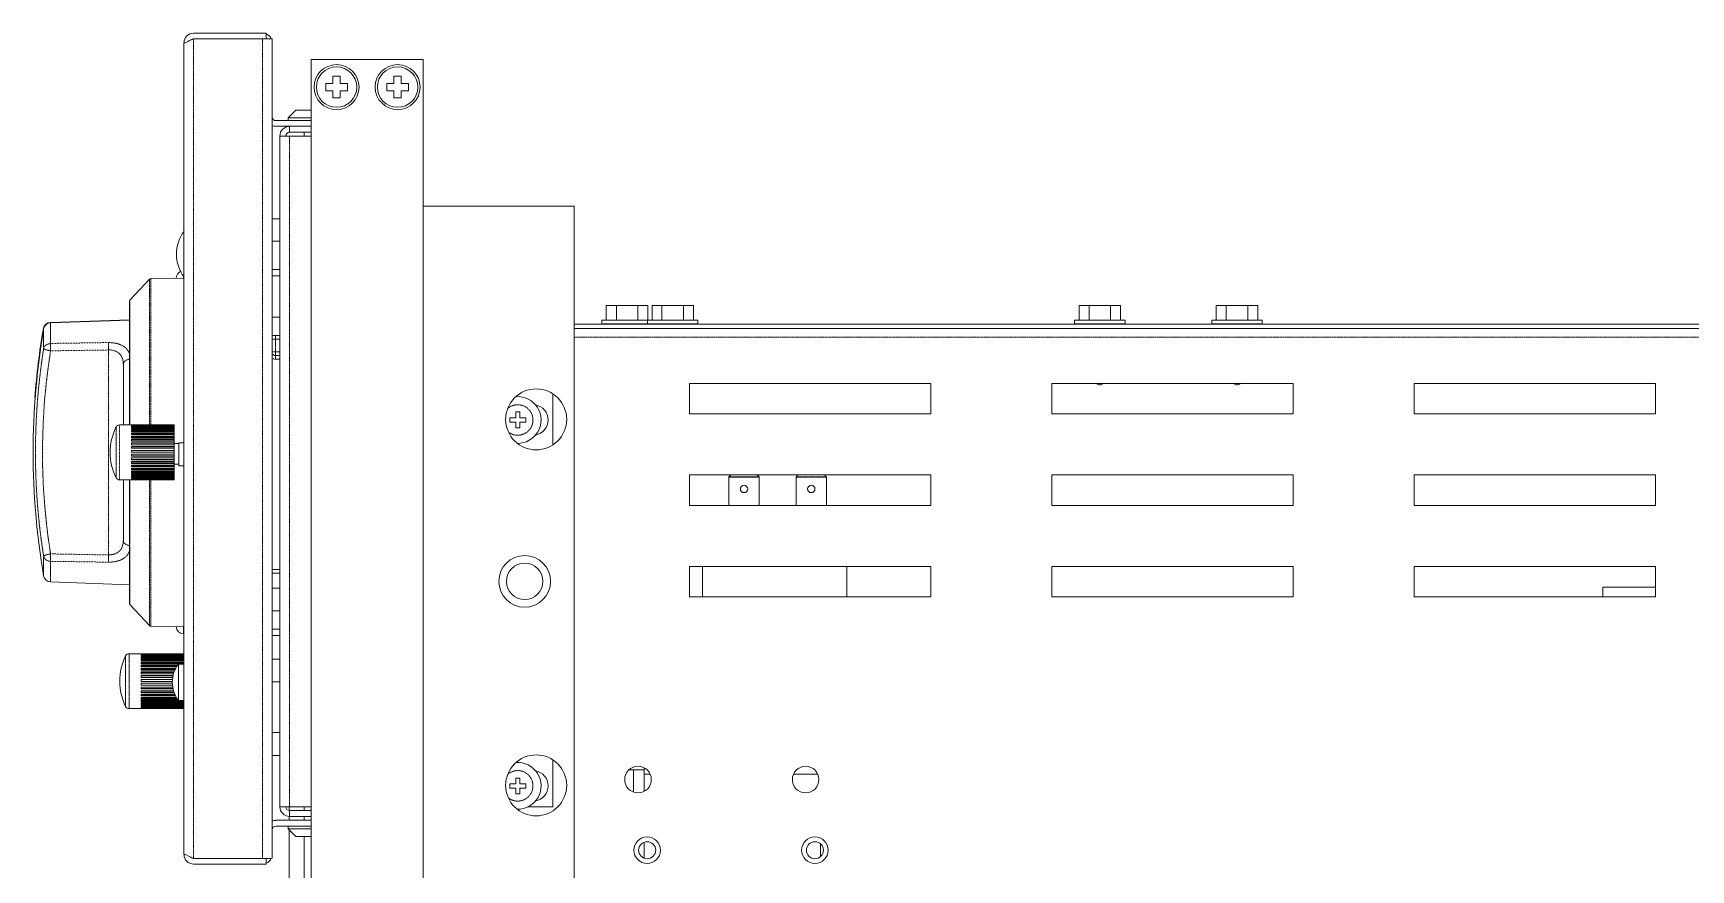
# Model space of a CAD drawing. Header units: millimetres. Extents: x 60499 to 556746, y 248297 to 497145.
# Drawn here: x 524274 to 535686, y 441573 to 447333 of the extents above; entities that cross this region are included whole.
import ezdxf

# ---------------------------------------------------------------- set-up
doc = ezdxf.new("R2010")
doc.units = ezdxf.units.MM
doc.linetypes.add('PHANTOM', pattern=[20, 10, -2, 2, -2, 2, -2])

msp = doc.modelspace()

# ---------------------------------------------------------------- linework, layer by layer
at = {"color": 7, "lineweight": 13, "ltscale": 0.00033335}
for p, q in [((525323, 447267), (525312, 447267)), ((525312, 441679), (525323, 441679))]:
    msp.add_line(p, q, dxfattribs=at)
at = {"color": 7, "lineweight": 13, "ltscale": 0.03937}
for p, q in [((525312, 441679), (525312, 447267)), ((525919, 441653), (525919, 447294)), ((526954, 447151), (526189, 447151)), ((526189, 423546), (526189, 447151)), ((526189, 447151), (526958, 447151)), ((526958, 423546), (526958, 447151)), ((525973, 446625), (525973, 442007)), ((526958, 446143), (527999, 446143)), ((527999, 446143), (527999, 424733)), ((524937, 445486), (524937, 444636)), ((528002, 445330), (539646, 445330)), ((528002, 445300), (539646, 445300)), ((530455, 444922), (528792, 444922)), ((532949, 444922), (531286, 444922)), ((535443, 444922), (533781, 444922)), ((530455, 444712), (528792, 444712)), ((532949, 444712), (531286, 444712)), ((535443, 444712), (533781, 444712)), ((530455, 444292), (528792, 444292)), ((532949, 444292), (531286, 444292)), ((535443, 444292), (533781, 444292)), ((524937, 444258), (524937, 443408)), ((530455, 444082), (528792, 444082)), ((532949, 444082), (531286, 444082)), ((535443, 444082), (533781, 444082)), ((530455, 443662), (528792, 443662)), ((532949, 443662), (531286, 443662)), ((535443, 443662), (533781, 443662)), ((530455, 443452), (528792, 443452)), ((532949, 443452), (531286, 443452)), ((535443, 443452), (533781, 443452))]:
    msp.add_line(p, q, dxfattribs=at)
at = {"color": 7, "lineweight": 13, "ltscale": 0.01415}
for p, q in [((525853, 447294), (525378, 447294)), ((525378, 441652), (525853, 441652))]:
    msp.add_line(p, q, dxfattribs=at)
at = {"color": 7, "linetype": 'PHANTOM', "lineweight": 13, "ltscale": 0.03937}
for p, q in [((525378, 447294), (525378, 441652)), ((525853, 441652), (525853, 447294)), ((526039, 446625), (526039, 442007)), ((525075, 444636), (525075, 445639)), ((525084, 444636), (525084, 445643)), ((524940, 445494), (524940, 444636)), ((527999, 445240), (539672, 445240)), ((524793, 445152), (524793, 444447)), ((524793, 444447), (524793, 443741)), ((524940, 444258), (524940, 443399)), ((525075, 443254), (525075, 444258)), ((525084, 443250), (525084, 444258))]:
    msp.add_line(p, q, dxfattribs=at)
at = {"color": 7, "lineweight": 13, "ltscale": 0.0149}
for p, q in [((525879, 447333), (525379, 447333)), ((525879, 447294), (525379, 447294)), ((525879, 441612), (525379, 441612))]:
    msp.add_line(p, q, dxfattribs=at)
at = {"color": 7, "lineweight": 13, "ltscale": 0.00195}
msp.add_line((525853, 447294), (525919, 447294), dxfattribs=at)
at = {"color": 7, "lineweight": 13, "ltscale": 0.001175}
for p, q in [((525879, 447294), (525879, 447333)), ((525879, 441612), (525879, 441652))]:
    msp.add_line(p, q, dxfattribs=at)
at = {"color": 7, "lineweight": 13, "ltscale": 0.0015}
for p, q in [((526338, 447038), (526338, 446987)), ((526388, 447038), (526338, 447038)), ((526388, 446987), (526388, 447038)), ((526758, 447038), (526758, 446987)), ((526808, 447038), (526758, 447038)), ((526808, 446987), (526808, 447038)), ((526288, 446987), (526288, 446937)), ((526338, 446987), (526288, 446987)), ((526288, 446937), (526338, 446937)), ((526338, 446937), (526338, 446887)), ((526338, 446887), (526388, 446887)), ((526439, 446987), (526388, 446987)), ((526388, 446937), (526439, 446937)), ((526388, 446887), (526388, 446937)), ((526439, 446937), (526439, 446987)), ((526708, 446987), (526708, 446937)), ((526758, 446987), (526708, 446987)), ((526708, 446937), (526758, 446937)), ((526758, 446937), (526758, 446887)), ((526758, 446887), (526808, 446887)), ((526859, 446987), (526808, 446987)), ((526808, 446937), (526859, 446937)), ((526808, 446887), (526808, 446937)), ((526859, 446937), (526859, 446987))]:
    msp.add_line(p, q, dxfattribs=at)
at = {"color": 7, "lineweight": 13, "ltscale": 0.002227}
for p, q in [((526082, 446803), (526029, 446750)), ((526082, 441803), (526029, 441856))]:
    msp.add_line(p, q, dxfattribs=at)
at = {"color": 7, "lineweight": 13, "ltscale": 0.003188}
for p, q in [((526189, 446803), (526082, 446803)), ((526189, 441803), (526082, 441803))]:
    msp.add_line(p, q, dxfattribs=at)
at = {"color": 7, "lineweight": 13, "ltscale": 0.007289}
for p, q in [((525945, 446731), (526189, 446731)), ((525945, 446692), (526189, 446692)), ((526189, 441914), (525945, 441914)), ((526189, 441874), (525945, 441874))]:
    msp.add_line(p, q, dxfattribs=at)
at = {"color": 7, "lineweight": 13, "ltscale": 0.000549977}
for p, q in [((526029, 446731), (526029, 446750)), ((526029, 441874), (526029, 441856))]:
    msp.add_line(p, q, dxfattribs=at)
at = {"color": 7, "lineweight": 13, "ltscale": 0.004762}
for p, q in [((526189, 446750), (526029, 446750)), ((526189, 446731), (526029, 446731)), ((526189, 441856), (526029, 441856))]:
    msp.add_line(p, q, dxfattribs=at)
at = {"color": 7, "lineweight": 13, "ltscale": 0.0012}
for p, q in [((526039, 446692), (526039, 446651)), ((526039, 441941), (526039, 441981))]:
    msp.add_line(p, q, dxfattribs=at)
at = {"color": 7, "lineweight": 13, "ltscale": 0.004477}
for p, q in [((526039, 446692), (526189, 446692)), ((526189, 446651), (526039, 446651)), ((526039, 446625), (526189, 446625)), ((526189, 442007), (526039, 442007)), ((526039, 441981), (526189, 441981)), ((526039, 441941), (526189, 441941))]:
    msp.add_line(p, q, dxfattribs=at)
at = {"color": 7, "lineweight": 13, "ltscale": 0.001975}
for p, q in [((525973, 446625), (526039, 446625)), ((525973, 442007), (526039, 442007))]:
    msp.add_line(p, q, dxfattribs=at)
at = {"color": 7, "lineweight": 13, "ltscale": 0.000774954}
for p, q in [((526141, 446625), (526141, 446651)), ((526141, 442007), (526141, 441981))]:
    msp.add_line(p, q, dxfattribs=at)
at = {"color": 7, "lineweight": 13, "ltscale": 0.001612}
for p, q in [((525973, 446056), (525919, 446056)), ((525973, 445900), (525919, 445900)), ((525973, 443512), (525919, 443512)), ((525973, 443356), (525919, 443356))]:
    msp.add_line(p, q, dxfattribs=at)
at = {"color": 7, "lineweight": 13, "ltscale": 0.005906}
for p, q in [((525075, 445639), (524940, 445494)), ((525075, 443254), (524940, 443399))]:
    msp.add_line(p, q, dxfattribs=at)
at = {"color": 7, "lineweight": 13, "ltscale": 0.00678}
for p, q in [((525084, 445643), (525312, 445647)), ((525084, 443250), (525312, 443246))]:
    msp.add_line(p, q, dxfattribs=at)
at = {"color": 7, "linetype": 'PHANTOM', "lineweight": 13, "ltscale": 0.000342482}
msp.add_line((525309, 445659), (525309, 445647), dxfattribs=at)
at = {"color": 7, "lineweight": 13, "ltscale": 0.001613}
for p, q in [((525973, 445707), (525919, 445707)), ((525919, 445663), (525973, 445663)), ((525919, 445379), (525973, 445379)), ((525919, 445379), (525973, 445379)), ((525919, 443615), (525973, 443615)), ((525919, 443230), (525973, 443230)), ((525973, 443187), (525919, 443187)), ((525973, 443024), (525919, 443024)), ((525973, 442868), (525919, 442868)), ((525919, 442360), (525973, 442360))]:
    msp.add_line(p, q, dxfattribs=at)
at = {"color": 7, "lineweight": 13, "ltscale": 0.003}
for p, q in [((528220, 445358), (528220, 445459)), ((528289, 445358), (528289, 445459)), ((528436, 445358), (528436, 445459)), ((528505, 445358), (528505, 445459)), ((528535, 445358), (528535, 445459)), ((528603, 445358), (528603, 445459)), ((528751, 445358), (528751, 445459)), ((528820, 445358), (528820, 445459)), ((531474, 445358), (531474, 445459)), ((531543, 445358), (531543, 445459)), ((531691, 445358), (531691, 445459)), ((531760, 445358), (531760, 445459)), ((532419, 445358), (532419, 445459)), ((532488, 445358), (532488, 445459)), ((532636, 445358), (532636, 445459)), ((532704, 445358), (532704, 445459))]:
    msp.add_line(p, q, dxfattribs=at)
at = {"color": 7, "lineweight": 13, "ltscale": 0.002047}
for p, q in [((528220, 445459), (528289, 445459)), ((528535, 445459), (528603, 445459)), ((531474, 445459), (531543, 445459)), ((532419, 445459), (532488, 445459))]:
    msp.add_line(p, q, dxfattribs=at)
at = {"color": 7, "lineweight": 13, "ltscale": 0.004405}
for p, q in [((528289, 445459), (528436, 445459)), ((528603, 445459), (528751, 445459)), ((531543, 445459), (531691, 445459)), ((532488, 445459), (532636, 445459))]:
    msp.add_line(p, q, dxfattribs=at)
at = {"color": 7, "lineweight": 13, "ltscale": 0.002048}
for p, q in [((528436, 445459), (528505, 445459)), ((528751, 445459), (528820, 445459)), ((531691, 445459), (531760, 445459)), ((532636, 445459), (532704, 445459))]:
    msp.add_line(p, q, dxfattribs=at)
at = {"color": 7, "linetype": 'PHANTOM', "lineweight": 13, "ltscale": 0.004038}
msp.add_line((524346, 445297), (524346, 445161), dxfattribs=at)
at = {"color": 7, "lineweight": 13, "ltscale": 0.016161}
msp.add_line((524937, 445360), (524394, 445341), dxfattribs=at)
at = {"color": 7, "lineweight": 13, "ltscale": 0.016158}
for p, q in [((524937, 445358), (524394, 445339)), ((524394, 443555), (524937, 443536))]:
    msp.add_line(p, q, dxfattribs=at)
at = {"color": 7, "linetype": 'PHANTOM', "lineweight": 13, "ltscale": 1.3817e-06}
msp.add_line((524394, 445339), (524394, 445339), dxfattribs=at)
at = {"color": 7, "linetype": 'PHANTOM', "lineweight": 13, "ltscale": 0.004237}
msp.add_line((524394, 445197), (524394, 445339), dxfattribs=at)
at = {"color": 7, "lineweight": 13, "ltscale": 7.53328e-05}
msp.add_line((527999, 445300), (528002, 445300), dxfattribs=at)
at = {"color": 7, "lineweight": 13, "ltscale": 0.005174}
for p, q in [((528362, 445358), (528189, 445358)), ((528677, 445358), (528504, 445358)), ((531617, 445358), (531443, 445358)), ((532562, 445358), (532388, 445358))]:
    msp.add_line(p, q, dxfattribs=at)
at = {"color": 7, "lineweight": 13, "ltscale": 0.000775014}
for p, q in [((528189, 445332), (528189, 445358)), ((528504, 445332), (528504, 445358)), ((528851, 445332), (528851, 445358)), ((531443, 445332), (531443, 445358)), ((531791, 445332), (531791, 445358)), ((532388, 445332), (532388, 445358)), ((532735, 445332), (532735, 445358))]:
    msp.add_line(p, q, dxfattribs=at)
at = {"color": 7, "lineweight": 13, "ltscale": 0.001515}
for p, q in [((528240, 445332), (528189, 445332)), ((528240, 445330), (528189, 445330)), ((528555, 445332), (528504, 445332)), ((528555, 445330), (528504, 445330)), ((531494, 445332), (531443, 445332)), ((531494, 445330), (531443, 445330)), ((532439, 445332), (532388, 445332)), ((532439, 445330), (532388, 445330))]:
    msp.add_line(p, q, dxfattribs=at)
at = {"color": 7, "lineweight": 13, "ltscale": 6.24769e-05}
for p, q in [((528189, 445332), (528189, 445330)), ((528240, 445332), (528240, 445330)), ((528313, 445332), (528313, 445330)), ((528354, 445332), (528354, 445330)), ((528362, 445332), (528362, 445330)), ((528371, 445332), (528371, 445330)), ((528412, 445332), (528412, 445330)), ((528485, 445332), (528485, 445330)), ((528504, 445332), (528504, 445330)), ((528555, 445332), (528555, 445330)), ((528628, 445332), (528628, 445330)), ((528669, 445332), (528669, 445330)), ((528677, 445332), (528677, 445330)), ((528686, 445332), (528686, 445330)), ((528727, 445332), (528727, 445330)), ((528800, 445332), (528800, 445330)), ((528851, 445332), (528851, 445330)), ((531443, 445332), (531443, 445330)), ((531494, 445332), (531494, 445330)), ((531567, 445332), (531567, 445330)), ((531609, 445332), (531609, 445330)), ((531617, 445332), (531617, 445330)), ((531625, 445332), (531625, 445330)), ((531667, 445332), (531667, 445330)), ((531740, 445332), (531740, 445330)), ((531791, 445332), (531791, 445330)), ((532388, 445332), (532388, 445330)), ((532439, 445332), (532439, 445330)), ((532512, 445332), (532512, 445330)), ((532553, 445332), (532553, 445330)), ((532562, 445332), (532562, 445330)), ((532570, 445332), (532570, 445330)), ((532612, 445332), (532612, 445330)), ((532685, 445332), (532685, 445330)), ((532735, 445332), (532735, 445330))]:
    msp.add_line(p, q, dxfattribs=at)
at = {"color": 7, "lineweight": 13, "ltscale": 0.003659}
for p, q in [((528362, 445332), (528240, 445332)), ((528677, 445332), (528555, 445332)), ((531617, 445332), (531494, 445332)), ((531740, 445332), (531617, 445332)), ((532562, 445332), (532439, 445332))]:
    msp.add_line(p, q, dxfattribs=at)
at = {"color": 7, "lineweight": 13, "ltscale": 0.002173}
for p, q in [((528313, 445330), (528240, 445330)), ((528628, 445330), (528555, 445330)), ((528800, 445330), (528727, 445330)), ((531567, 445330), (531494, 445330)), ((532512, 445330), (532439, 445330))]:
    msp.add_line(p, q, dxfattribs=at)
at = {"color": 7, "lineweight": 13, "ltscale": 0.000246664}
for p, q in [((528362, 445330), (528354, 445330)), ((532562, 445330), (532553, 445330))]:
    msp.add_line(p, q, dxfattribs=at)
at = {"color": 7, "lineweight": 13, "ltscale": 0.004303}
msp.add_line((528362, 445358), (528507, 445358), dxfattribs=at)
at = {"color": 7, "lineweight": 13, "ltscale": 0.00366}
for p, q in [((528485, 445332), (528362, 445332)), ((528800, 445332), (528677, 445332)), ((532685, 445332), (532562, 445332))]:
    msp.add_line(p, q, dxfattribs=at)
at = {"color": 7, "lineweight": 13, "ltscale": 0.000247625}
for p, q in [((528371, 445330), (528362, 445330)), ((528686, 445330), (528677, 445330)), ((531625, 445330), (531617, 445330)), ((532570, 445330), (532562, 445330))]:
    msp.add_line(p, q, dxfattribs=at)
at = {"color": 7, "lineweight": 13, "ltscale": 0.002172}
for p, q in [((528485, 445330), (528412, 445330)), ((531740, 445330), (531667, 445330)), ((532685, 445330), (532612, 445330))]:
    msp.add_line(p, q, dxfattribs=at)
at = {"color": 7, "lineweight": 13, "ltscale": 0.000540906}
msp.add_line((528504, 445332), (528485, 445332), dxfattribs=at)
at = {"color": 7, "lineweight": 13, "ltscale": 0.000540786}
msp.add_line((528504, 445330), (528485, 445330), dxfattribs=at)
at = {"color": 7, "lineweight": 13, "ltscale": 0.000246784}
for p, q in [((528677, 445330), (528669, 445330)), ((531617, 445330), (531609, 445330))]:
    msp.add_line(p, q, dxfattribs=at)
at = {"color": 7, "lineweight": 13, "ltscale": 0.005176}
for p, q in [((528677, 445358), (528851, 445358)), ((531617, 445358), (531791, 445358)), ((532562, 445358), (532735, 445358))]:
    msp.add_line(p, q, dxfattribs=at)
at = {"color": 7, "lineweight": 13, "ltscale": 0.001516}
for p, q in [((528851, 445332), (528800, 445332)), ((528851, 445330), (528800, 445330)), ((531791, 445332), (531740, 445332)), ((531791, 445330), (531740, 445330)), ((532735, 445332), (532685, 445332)), ((532735, 445330), (532685, 445330))]:
    msp.add_line(p, q, dxfattribs=at)
at = {"color": 7, "linetype": 'PHANTOM', "lineweight": 13, "ltscale": 0.011884}
for p, q in [((524394, 445197), (524793, 445203)), ((524793, 443691), (524394, 443697))]:
    msp.add_line(p, q, dxfattribs=at)
at = {"color": 7, "linetype": 'PHANTOM', "lineweight": 13, "ltscale": 0.00151}
msp.add_line((524394, 445197), (524394, 445146), dxfattribs=at)
at = {"color": 7, "lineweight": 13, "ltscale": 0.000685084}
msp.add_line((525942, 445252), (525919, 445252), dxfattribs=at)
at = {"color": 7, "linetype": 'PHANTOM', "lineweight": 13, "ltscale": 0.000685084}
for p, q in [((525919, 445227), (525942, 445227)), ((525919, 445139), (525942, 445139))]:
    msp.add_line(p, q, dxfattribs=at)
at = {"color": 7, "lineweight": 13, "ltscale": 0.000927422}
for p, q in [((525942, 445252), (525973, 445252)), ((525973, 445114), (525942, 445114))]:
    msp.add_line(p, q, dxfattribs=at)
at = {"color": 7, "linetype": 'PHANTOM', "lineweight": 13, "ltscale": 0.000750024}
for p, q in [((525942, 445227), (525942, 445252)), ((525942, 445139), (525942, 445114))]:
    msp.add_line(p, q, dxfattribs=at)
at = {"color": 7, "linetype": 'PHANTOM', "lineweight": 13, "ltscale": 0.000927422}
for p, q in [((525942, 445227), (525973, 445227)), ((525973, 445139), (525942, 445139)), ((525973, 445088), (525942, 445088))]:
    msp.add_line(p, q, dxfattribs=at)
at = {"color": 7, "linetype": 'PHANTOM', "lineweight": 13, "ltscale": 0.002625}
msp.add_line((525942, 445227), (525942, 445139), dxfattribs=at)
at = {"color": 7, "linetype": 'PHANTOM', "lineweight": 13, "ltscale": 0.011883}
for p, q in [((524394, 445146), (524793, 445152)), ((524793, 443741), (524394, 443748))]:
    msp.add_line(p, q, dxfattribs=at)
at = {"color": 7, "linetype": 'PHANTOM', "lineweight": 13, "ltscale": 0.000749963}
msp.add_line((525942, 445114), (525942, 445088), dxfattribs=at)
at = {"color": 7, "lineweight": 13, "ltscale": 0.012417}
for p, q in [((524895, 445053), (524895, 444636)), ((524895, 444258), (524895, 443841))]:
    msp.add_line(p, q, dxfattribs=at)
at = {"color": 7, "lineweight": 13, "ltscale": 0.010459}
msp.add_line((527852, 444498), (527852, 444849), dxfattribs=at)
at = {"color": 7, "lineweight": 13, "ltscale": 0.00625}
for p, q in [((528792, 444922), (528792, 444712)), ((530455, 444922), (530455, 444712)), ((531286, 444922), (531286, 444712)), ((532949, 444922), (532949, 444712)), ((533781, 444922), (533781, 444712)), ((535443, 444922), (535443, 444712)), ((528792, 444292), (528792, 444082)), ((530455, 444292), (530455, 444082)), ((531286, 444292), (531286, 444082)), ((532949, 444292), (532949, 444082)), ((533781, 444292), (533781, 444082)), ((535443, 444292), (535443, 444082)), ((528792, 443662), (528792, 443452)), ((528883, 443662), (528883, 443452)), ((529875, 443662), (529875, 443452)), ((530455, 443662), (530455, 443452)), ((531286, 443662), (531286, 443452)), ((532949, 443662), (532949, 443452)), ((533781, 443662), (533781, 443452)), ((535443, 443662), (535443, 443452))]:
    msp.add_line(p, q, dxfattribs=at)
at = {"color": 7, "lineweight": 13, "ltscale": 0.000187431}
for p, q in [((531617, 444913), (531611, 444913)), ((532562, 444913), (532555, 444913))]:
    msp.add_line(p, q, dxfattribs=at)
at = {"color": 7, "lineweight": 13, "ltscale": 0.000187551}
for p, q in [((531623, 444913), (531617, 444913)), ((532568, 444913), (532562, 444913))]:
    msp.add_line(p, q, dxfattribs=at)
at = {"color": 7, "lineweight": 13, "ltscale": 7.50005e-05}
msp.add_line((524288, 444823), (524286, 444823), dxfattribs=at)
at = {"color": 7, "lineweight": 13, "ltscale": 0.001187}
for p, q in [((527596, 444725), (527596, 444685)), ((527625, 444685), (527625, 444725)), ((527596, 444685), (527556, 444685)), ((527556, 444656), (527596, 444656)), ((527596, 444656), (527596, 444616)), ((527665, 444685), (527625, 444685)), ((527625, 444656), (527665, 444656)), ((527625, 444616), (527625, 444656)), ((527596, 442165), (527556, 442165)), ((527556, 442136), (527596, 442136)), ((527596, 442205), (527596, 442165)), ((527596, 442136), (527596, 442096)), ((527625, 442165), (527625, 442205)), ((527625, 442096), (527625, 442136))]:
    msp.add_line(p, q, dxfattribs=at)
at = {"color": 7, "lineweight": 13, "ltscale": 0.000875037}
for p, q in [((527625, 444725), (527596, 444725)), ((527556, 444685), (527556, 444656)), ((527596, 444616), (527625, 444616)), ((527665, 444656), (527665, 444685)), ((527556, 442165), (527556, 442136)), ((527625, 442205), (527596, 442205)), ((527596, 442096), (527625, 442096)), ((527665, 442136), (527665, 442165))]:
    msp.add_line(p, q, dxfattribs=at)
at = {"color": 7, "linetype": 'PHANTOM', "lineweight": 13, "ltscale": 0.005155}
msp.add_line((524845, 444621), (524845, 444448), dxfattribs=at)
at = {"color": 7, "linetype": 'PHANTOM', "lineweight": 13, "ltscale": 0.01125}
msp.add_line((524868, 444636), (524868, 444258), dxfattribs=at)
at = {"color": 7, "lineweight": 13, "ltscale": 0.0025}
for p, q in [((524868, 444636), (524952, 444636)), ((524934, 443061), (525018, 443061))]:
    msp.add_line(p, q, dxfattribs=at)
at = {"color": 7, "lineweight": 13, "ltscale": 0.00875}
for p, q in [((524952, 444636), (525246, 444636)), ((524952, 444635), (525246, 444635)), ((524952, 444633), (525246, 444633)), ((524952, 444631), (525246, 444631)), ((524952, 444627), (525246, 444627)), ((524952, 444623), (525246, 444623)), ((524952, 444617), (525246, 444617)), ((524952, 444611), (525246, 444611)), ((524952, 444604), (525246, 444604)), ((524952, 444597), (525246, 444597)), ((525246, 444590), (524952, 444590)), ((524952, 444588), (525246, 444588)), ((524952, 444579), (525246, 444579)), ((525246, 444573), (524952, 444573)), ((524952, 444569), (525246, 444569)), ((524952, 444559), (525246, 444559)), ((525246, 444554), (524952, 444554)), ((524952, 444548), (525246, 444548)), ((524952, 444537), (525246, 444537)), ((525246, 444533), (524952, 444533)), ((524952, 444525), (525246, 444525)), ((524952, 444513), (525246, 444513)), ((525246, 444510), (524952, 444510)), ((524952, 444500), (525246, 444500)), ((524952, 444487), (525246, 444487)), ((525246, 444486), (524952, 444486)), ((524952, 444475), (525246, 444475)), ((525246, 444461), (524952, 444461)), ((524952, 444461), (525246, 444461)), ((524952, 444448), (525246, 444448)), ((524952, 444435), (525246, 444435)), ((525246, 444423), (524952, 444423)), ((524952, 444422), (525246, 444422)), ((524952, 444409), (525246, 444409)), ((525246, 444398), (524952, 444398)), ((524952, 444396), (525246, 444396)), ((524952, 444384), (525246, 444384)), ((525246, 444375), (524952, 444375)), ((524952, 444371), (525246, 444371)), ((524952, 444359), (525246, 444359)), ((525246, 444352), (524952, 444352)), ((524952, 444348), (525246, 444348)), ((524952, 444337), (525246, 444337)), ((525246, 444332), (524952, 444332)), ((524952, 444326), (525246, 444326)), ((524952, 444317), (525246, 444317)), ((525246, 444314), (524952, 444314)), ((524952, 444307), (525246, 444307)), ((524952, 444299), (525246, 444299)), ((525246, 444298), (524952, 444298)), ((524952, 444291), (525246, 444291)), ((524952, 444284), (525246, 444284)), ((524952, 444278), (525246, 444278)), ((524952, 444272), (525246, 444272)), ((524952, 444268), (525246, 444268)), ((524952, 444264), (525246, 444264)), ((524952, 444261), (525246, 444261)), ((524952, 444259), (525246, 444259)), ((524952, 444258), (525246, 444258)), ((525018, 443061), (525312, 443061)), ((525018, 443061), (525312, 443061)), ((525018, 443060), (525312, 443060)), ((525018, 443058), (525312, 443058)), ((525018, 443055), (525312, 443055)), ((525018, 443051), (525312, 443051)), ((525018, 443047), (525312, 443047)), ((525018, 443041), (525312, 443041)), ((525018, 443035), (525312, 443035)), ((525018, 443028), (525312, 443028)), ((525018, 443020), (525312, 443020)), ((525312, 443013), (525018, 443013)), ((525018, 443011), (525312, 443011)), ((525018, 443002), (525312, 443002)), ((525312, 442996), (525018, 442996)), ((525018, 442992), (525312, 442992)), ((525312, 442737), (525018, 442737)), ((525018, 442730), (525312, 442730)), ((525018, 442722), (525312, 442722)), ((525312, 442721), (525018, 442721)), ((525018, 442714), (525312, 442714)), ((525018, 442708), (525312, 442708)), ((525018, 442701), (525312, 442701)), ((525018, 442696), (525312, 442696)), ((525018, 442692), (525312, 442692)), ((525018, 442688), (525312, 442688)), ((525018, 442686), (525312, 442686)), ((525018, 442684), (525312, 442684)), ((525018, 442683), (525312, 442683))]:
    msp.add_line(p, q, dxfattribs=at)
at = {"color": 7, "lineweight": 13, "ltscale": 2.16266e-06}
msp.add_line((524952, 444636), (524952, 444636), dxfattribs=at)
at = {"color": 7, "lineweight": 13, "ltscale": 5.17237e-05}
for p, q in [((524952, 444633), (524952, 444635)), ((525246, 444633), (525246, 444635))]:
    msp.add_line(p, q, dxfattribs=at)
at = {"color": 7, "lineweight": 13, "ltscale": 0.00010537}
for p, q in [((524952, 444627), (524952, 444631)), ((525246, 444627), (525246, 444631))]:
    msp.add_line(p, q, dxfattribs=at)
at = {"color": 7, "lineweight": 13, "ltscale": 0.000156973}
for p, q in [((524952, 444617), (524952, 444623)), ((525246, 444617), (525246, 444623))]:
    msp.add_line(p, q, dxfattribs=at)
at = {"color": 7, "lineweight": 13, "ltscale": 0.000205573}
for p, q in [((524952, 444604), (524952, 444611)), ((525246, 444604), (525246, 444611))]:
    msp.add_line(p, q, dxfattribs=at)
at = {"color": 7, "lineweight": 13, "ltscale": 2.44501e-05}
msp.add_line((525246, 444636), (525246, 444635), dxfattribs=at)
at = {"color": 7, "lineweight": 13, "ltscale": 7.88171e-05}
msp.add_line((525246, 444633), (525246, 444631), dxfattribs=at)
at = {"color": 7, "lineweight": 13, "ltscale": 0.000131562}
msp.add_line((525246, 444627), (525246, 444623), dxfattribs=at)
at = {"color": 7, "lineweight": 13, "ltscale": 0.000181724}
msp.add_line((525246, 444617), (525246, 444611), dxfattribs=at)
at = {"color": 7, "lineweight": 13, "ltscale": 0.000228401}
msp.add_line((525246, 444604), (525246, 444597), dxfattribs=at)
at = {"color": 7, "lineweight": 13, "ltscale": 0.000888003}
msp.add_line((524827, 444576), (524817, 444548), dxfattribs=at)
at = {"color": 7, "lineweight": 13, "ltscale": 0.000666172}
msp.add_line((524834, 444598), (524827, 444576), dxfattribs=at)
at = {"color": 7, "lineweight": 13, "ltscale": 0.000250148}
msp.add_line((524952, 444588), (524952, 444597), dxfattribs=at)
at = {"color": 7, "lineweight": 13, "ltscale": 0.000289797}
msp.add_line((524952, 444569), (524952, 444579), dxfattribs=at)
at = {"color": 7, "lineweight": 13, "ltscale": 0.000323859}
msp.add_line((524952, 444548), (524952, 444559), dxfattribs=at)
at = {"color": 7, "lineweight": 13, "ltscale": 0.000351613}
msp.add_line((524952, 444525), (524952, 444537), dxfattribs=at)
at = {"color": 7, "lineweight": 13, "ltscale": 0.000372519}
msp.add_line((524952, 444500), (524952, 444513), dxfattribs=at)
at = {"color": 7, "lineweight": 13, "ltscale": 0.000198184}
msp.add_line((525246, 444590), (525246, 444597), dxfattribs=at)
at = {"color": 7, "lineweight": 13, "ltscale": 0.004342}
msp.add_line((525246, 444448), (525246, 444594), dxfattribs=at)
at = {"color": 7, "lineweight": 13, "ltscale": 5.19039e-05}
msp.add_line((525246, 444588), (525246, 444590), dxfattribs=at)
at = {"color": 7, "lineweight": 13, "ltscale": 0.000270633}
msp.add_line((525246, 444588), (525246, 444579), dxfattribs=at)
at = {"color": 7, "lineweight": 13, "ltscale": 0.000174995}
msp.add_line((525246, 444573), (525246, 444579), dxfattribs=at)
at = {"color": 7, "lineweight": 13, "ltscale": 0.000114741}
msp.add_line((525246, 444569), (525246, 444573), dxfattribs=at)
at = {"color": 7, "lineweight": 13, "ltscale": 0.000307579}
msp.add_line((525246, 444569), (525246, 444559), dxfattribs=at)
at = {"color": 7, "lineweight": 13, "ltscale": 0.000148443}
msp.add_line((525246, 444554), (525246, 444559), dxfattribs=at)
at = {"color": 7, "lineweight": 13, "ltscale": 0.000175416}
msp.add_line((525246, 444548), (525246, 444554), dxfattribs=at)
at = {"color": 7, "lineweight": 13, "ltscale": 0.000338517}
msp.add_line((525246, 444548), (525246, 444537), dxfattribs=at)
at = {"color": 7, "lineweight": 13, "ltscale": 0.000119007}
msp.add_line((525246, 444533), (525246, 444537), dxfattribs=at)
at = {"color": 7, "lineweight": 13, "ltscale": 0.000232606}
msp.add_line((525246, 444525), (525246, 444533), dxfattribs=at)
at = {"color": 7, "lineweight": 13, "ltscale": 0.000362907}
msp.add_line((525246, 444525), (525246, 444513), dxfattribs=at)
at = {"color": 7, "lineweight": 13, "ltscale": 8.72875e-05}
msp.add_line((525246, 444510), (525246, 444513), dxfattribs=at)
at = {"color": 7, "lineweight": 13, "ltscale": 0.00028457}
msp.add_line((525246, 444500), (525246, 444510), dxfattribs=at)
at = {"color": 7, "lineweight": 13, "ltscale": 0.000960102}
for p, q in [((525278, 444509), (525246, 444509)), ((525278, 444509), (525246, 444509)), ((525278, 444366), (525246, 444366))]:
    msp.add_line(p, q, dxfattribs=at)
at = {"color": 7, "lineweight": 13, "ltscale": 0.000380208}
msp.add_line((525246, 444500), (525246, 444487), dxfattribs=at)
at = {"color": 7, "lineweight": 13, "ltscale": 0.001015}
for p, q in [((525312, 444513), (525278, 444513)), ((525312, 444354), (525278, 444354))]:
    msp.add_line(p, q, dxfattribs=at)
at = {"color": 7, "lineweight": 13, "ltscale": 0.002375}
for p, q in [((525278, 444433), (525278, 444513)), ((525278, 444354), (525278, 444433))]:
    msp.add_line(p, q, dxfattribs=at)
at = {"color": 7, "linetype": 'PHANTOM', "lineweight": 13, "ltscale": 0.005233}
msp.add_line((524845, 444448), (524845, 444272), dxfattribs=at)
at = {"color": 7, "lineweight": 13, "ltscale": 0.000386155}
msp.add_line((524952, 444475), (524952, 444487), dxfattribs=at)
at = {"color": 7, "lineweight": 13, "ltscale": 0.000392283}
msp.add_line((524952, 444448), (524952, 444461), dxfattribs=at)
at = {"color": 7, "lineweight": 13, "ltscale": 0.000390781}
msp.add_line((524952, 444422), (524952, 444435), dxfattribs=at)
at = {"color": 7, "lineweight": 13, "ltscale": 0.00038159}
msp.add_line((524952, 444396), (524952, 444409), dxfattribs=at)
at = {"color": 7, "lineweight": 13, "ltscale": 0.00036513}
msp.add_line((524952, 444371), (524952, 444384), dxfattribs=at)
at = {"color": 7, "lineweight": 13, "ltscale": 5.38263e-05}
msp.add_line((525246, 444486), (525246, 444487), dxfattribs=at)
at = {"color": 7, "lineweight": 13, "ltscale": 0.000332149}
msp.add_line((525246, 444475), (525246, 444486), dxfattribs=at)
at = {"color": 7, "lineweight": 13, "ltscale": 0.00039012}
msp.add_line((525246, 444475), (525246, 444461), dxfattribs=at)
at = {"color": 7, "lineweight": 13, "ltscale": 0.000374862}
msp.add_line((525246, 444448), (525246, 444461), dxfattribs=at)
at = {"color": 7, "lineweight": 13, "ltscale": 1.92837e-05}
msp.add_line((525246, 444461), (525246, 444461), dxfattribs=at)
at = {"color": 7, "lineweight": 13, "ltscale": 0.000392463}
for p, q in [((525246, 444448), (525246, 444435)), ((525018, 442870), (525018, 442883))]:
    msp.add_line(p, q, dxfattribs=at)
at = {"color": 7, "lineweight": 13, "ltscale": 0.004408}
msp.add_line((525246, 444300), (525246, 444448), dxfattribs=at)
at = {"color": 7, "lineweight": 13, "ltscale": 0.000357741}
msp.add_line((525246, 444423), (525246, 444435), dxfattribs=at)
at = {"color": 7, "lineweight": 13, "ltscale": 3.29806e-05}
msp.add_line((525246, 444423), (525246, 444422), dxfattribs=at)
at = {"color": 7, "lineweight": 13, "ltscale": 0.000387177}
msp.add_line((525246, 444422), (525246, 444409), dxfattribs=at)
at = {"color": 7, "lineweight": 13, "ltscale": 0.000314187}
msp.add_line((525246, 444398), (525246, 444409), dxfattribs=at)
at = {"color": 7, "lineweight": 13, "ltscale": 6.71026e-05}
msp.add_line((525246, 444398), (525246, 444396), dxfattribs=at)
at = {"color": 7, "lineweight": 13, "ltscale": 0.000374321}
msp.add_line((525246, 444396), (525246, 444384), dxfattribs=at)
at = {"color": 7, "lineweight": 13, "ltscale": 0.000264265}
msp.add_line((525246, 444375), (525246, 444383), dxfattribs=at)
at = {"color": 7, "lineweight": 13, "ltscale": 0.00034146}
msp.add_line((524952, 444348), (524952, 444359), dxfattribs=at)
at = {"color": 7, "lineweight": 13, "ltscale": 0.000311183}
msp.add_line((524952, 444326), (524952, 444337), dxfattribs=at)
at = {"color": 7, "lineweight": 13, "ltscale": 0.000274838}
msp.add_line((524952, 444307), (524952, 444317), dxfattribs=at)
at = {"color": 7, "lineweight": 13, "ltscale": 0.000233147}
msp.add_line((524952, 444291), (524952, 444299), dxfattribs=at)
at = {"color": 7, "lineweight": 13, "ltscale": 0.00018689}
for p, q in [((524952, 444278), (524952, 444284)), ((525246, 444284), (525246, 444278))]:
    msp.add_line(p, q, dxfattribs=at)
at = {"color": 7, "lineweight": 13, "ltscale": 0.000137029}
for p, q in [((524952, 444268), (524952, 444272)), ((525246, 444272), (525246, 444268))]:
    msp.add_line(p, q, dxfattribs=at)
at = {"color": 7, "lineweight": 13, "ltscale": 8.4464e-05}
for p, q in [((524952, 444261), (524952, 444264)), ((525246, 444264), (525246, 444261))]:
    msp.add_line(p, q, dxfattribs=at)
at = {"color": 7, "lineweight": 13, "ltscale": 9.99631e-05}
msp.add_line((525246, 444375), (525246, 444371), dxfattribs=at)
at = {"color": 7, "lineweight": 13, "ltscale": 0.000354136}
msp.add_line((525246, 444371), (525246, 444359), dxfattribs=at)
at = {"color": 7, "lineweight": 13, "ltscale": 0.000210619}
msp.add_line((525246, 444352), (525246, 444359), dxfattribs=at)
at = {"color": 7, "lineweight": 13, "ltscale": 0.000130841}
msp.add_line((525246, 444352), (525246, 444348), dxfattribs=at)
at = {"color": 7, "lineweight": 13, "ltscale": 0.000327163}
msp.add_line((525246, 444348), (525246, 444337), dxfattribs=at)
at = {"color": 7, "lineweight": 13, "ltscale": 0.000151927}
msp.add_line((525246, 444332), (525246, 444337), dxfattribs=at)
at = {"color": 7, "lineweight": 13, "ltscale": 0.000159256}
msp.add_line((525246, 444332), (525246, 444326), dxfattribs=at)
at = {"color": 7, "lineweight": 13, "ltscale": 0.000293702}
msp.add_line((525246, 444326), (525246, 444317), dxfattribs=at)
at = {"color": 7, "lineweight": 13, "ltscale": 9.02311e-05}
msp.add_line((525246, 444314), (525246, 444317), dxfattribs=at)
at = {"color": 7, "lineweight": 13, "ltscale": 0.000184547}
msp.add_line((525246, 444314), (525246, 444307), dxfattribs=at)
at = {"color": 7, "lineweight": 13, "ltscale": 0.000254593}
msp.add_line((525246, 444307), (525246, 444299), dxfattribs=at)
at = {"color": 7, "lineweight": 13, "ltscale": 2.68531e-05}
msp.add_line((525246, 444298), (525246, 444299), dxfattribs=at)
at = {"color": 7, "lineweight": 13, "ltscale": 0.000206234}
msp.add_line((525246, 444298), (525246, 444291), dxfattribs=at)
at = {"color": 7, "lineweight": 13, "ltscale": 0.000210559}
msp.add_line((525246, 444291), (525246, 444284), dxfattribs=at)
at = {"color": 7, "lineweight": 13, "ltscale": 0.00016238}
msp.add_line((525246, 444278), (525246, 444272), dxfattribs=at)
at = {"color": 7, "lineweight": 13, "ltscale": 0.000111017}
msp.add_line((525246, 444268), (525246, 444264), dxfattribs=at)
at = {"color": 7, "lineweight": 13, "ltscale": 1.91413e-05}
for p, q in [((529064, 444278), (529063, 444277)), ((529272, 444278), (529273, 444277)), ((529526, 444278), (529526, 444277)), ((529735, 444278), (529735, 444277))]:
    msp.add_line(p, q, dxfattribs=at)
at = {"color": 7, "linetype": 'PHANTOM', "lineweight": 13, "ltscale": 0.006235}
for p, q in [((529273, 444277), (529063, 444277)), ((529735, 444277), (529526, 444277))]:
    msp.add_line(p, q, dxfattribs=at)
at = {"color": 7, "lineweight": 13, "ltscale": 0.005762}
for p, q in [((529063, 444276), (529063, 444082)), ((529273, 444276), (529273, 444082)), ((529526, 444276), (529526, 444082)), ((529736, 444276), (529736, 444082))]:
    msp.add_line(p, q, dxfattribs=at)
at = {"color": 7, "lineweight": 13, "ltscale": 0.000564585}
for p, q in [((529064, 444279), (529078, 444292)), ((529272, 444279), (529258, 444292)), ((529734, 444279), (529721, 444292))]:
    msp.add_line(p, q, dxfattribs=at)
at = {"color": 7, "linetype": 'PHANTOM', "lineweight": 13, "ltscale": 0.006219}
for p, q in [((529272, 444278), (529064, 444278)), ((529735, 444278), (529526, 444278))]:
    msp.add_line(p, q, dxfattribs=at)
at = {"color": 7, "lineweight": 13, "ltscale": 0.0005645}
msp.add_line((529527, 444279), (529540, 444292), dxfattribs=at)
at = {"color": 7, "lineweight": 13, "ltscale": 0.01125}
for p, q in [((524868, 444258), (525246, 444258)), ((524934, 442683), (525312, 442683))]:
    msp.add_line(p, q, dxfattribs=at)
at = {"color": 7, "lineweight": 13, "ltscale": 3.03374e-05}
for p, q in [((524952, 444258), (524952, 444259)), ((525246, 444259), (525246, 444258))]:
    msp.add_line(p, q, dxfattribs=at)
at = {"color": 7, "lineweight": 13, "ltscale": 5.75509e-05}
msp.add_line((525246, 444261), (525246, 444259), dxfattribs=at)
at = {"color": 7, "lineweight": 13, "ltscale": 4.86599e-06}
msp.add_line((525246, 444258), (525246, 444258), dxfattribs=at)
at = {"color": 7, "linetype": 'PHANTOM', "lineweight": 13, "ltscale": 0.00404}
msp.add_line((524346, 443732), (524346, 443597), dxfattribs=at)
at = {"color": 7, "linetype": 'PHANTOM', "lineweight": 13, "ltscale": 0.004238}
msp.add_line((524394, 443555), (524394, 443697), dxfattribs=at)
at = {"color": 7, "linetype": 'PHANTOM', "lineweight": 13, "ltscale": 0.001613}
for p, q in [((525919, 443640), (525973, 443640)), ((525919, 442518), (525973, 442518))]:
    msp.add_line(p, q, dxfattribs=at)
at = {"color": 7, "lineweight": 13, "ltscale": 0.010779}
msp.add_line((535081, 443519), (535443, 443519), dxfattribs=at)
at = {"color": 7, "lineweight": 13, "ltscale": 0.001979}
msp.add_line((535081, 443452), (535081, 443519), dxfattribs=at)
at = {"color": 7, "linetype": 'PHANTOM', "lineweight": 13, "ltscale": 0.001452}
msp.add_line((525309, 443246), (525309, 443198), dxfattribs=at)
at = {"color": 7, "lineweight": 13, "ltscale": 8.72274e-05}
msp.add_line((525312, 443198), (525309, 443198), dxfattribs=at)
at = {"color": 7, "linetype": 'PHANTOM', "lineweight": 13, "ltscale": 0.000167366}
msp.add_line((524911, 443041), (524911, 443047), dxfattribs=at)
at = {"color": 7, "linetype": 'PHANTOM', "lineweight": 13, "ltscale": 0.006335}
msp.add_line((524911, 442828), (524911, 443041), dxfattribs=at)
at = {"color": 7, "linetype": 'PHANTOM', "lineweight": 13, "ltscale": 0.007041}
msp.add_line((524934, 442825), (524934, 443061), dxfattribs=at)
at = {"color": 7, "lineweight": 13, "ltscale": 5.7671e-06}
msp.add_line((525018, 443061), (525018, 443061), dxfattribs=at)
at = {"color": 7, "lineweight": 13, "ltscale": 5.86322e-05}
msp.add_line((525018, 443058), (525018, 443060), dxfattribs=at)
at = {"color": 7, "lineweight": 13, "ltscale": 0.000112038}
msp.add_line((525018, 443051), (525018, 443055), dxfattribs=at)
at = {"color": 7, "lineweight": 13, "ltscale": 0.000163401}
msp.add_line((525018, 443041), (525018, 443047), dxfattribs=at)
at = {"color": 7, "lineweight": 13, "ltscale": 0.00021146}
msp.add_line((525018, 443028), (525018, 443035), dxfattribs=at)
at = {"color": 7, "lineweight": 13, "ltscale": 0.000255435}
msp.add_line((525018, 443011), (525018, 443020), dxfattribs=at)
at = {"color": 7, "lineweight": 13, "ltscale": 0.000294423}
msp.add_line((525018, 442992), (525018, 443002), dxfattribs=at)
at = {"color": 7, "lineweight": 13, "ltscale": 0.000327704}
msp.add_line((525018, 442971), (525018, 442982), dxfattribs=at)
at = {"color": 7, "lineweight": 13, "ltscale": 0.007441}
msp.add_line((525018, 442982), (525268, 442982), dxfattribs=at)
at = {"color": 7, "lineweight": 13, "ltscale": 0.007346}
msp.add_line((525265, 442977), (525018, 442977), dxfattribs=at)
at = {"color": 7, "lineweight": 13, "ltscale": 0.007233}
msp.add_line((525018, 442971), (525261, 442971), dxfattribs=at)
at = {"color": 7, "lineweight": 13, "ltscale": 0.000354617}
msp.add_line((525018, 442947), (525018, 442959), dxfattribs=at)
at = {"color": 7, "lineweight": 13, "ltscale": 0.007045}
msp.add_line((525018, 442959), (525255, 442959), dxfattribs=at)
at = {"color": 7, "lineweight": 13, "ltscale": 0.006988}
msp.add_line((525253, 442955), (525018, 442955), dxfattribs=at)
at = {"color": 7, "lineweight": 13, "ltscale": 0.006878}
msp.add_line((525018, 442947), (525249, 442947), dxfattribs=at)
at = {"color": 7, "lineweight": 13, "ltscale": 0.000374621}
msp.add_line((525018, 442922), (525018, 442935), dxfattribs=at)
at = {"color": 7, "lineweight": 13, "ltscale": 0.006733}
msp.add_line((525018, 442935), (525244, 442935), dxfattribs=at)
at = {"color": 7, "lineweight": 13, "ltscale": 0.006704}
msp.add_line((525243, 442932), (525018, 442932), dxfattribs=at)
at = {"color": 7, "lineweight": 13, "ltscale": 0.006611}
msp.add_line((525018, 442922), (525240, 442922), dxfattribs=at)
at = {"color": 7, "lineweight": 13, "ltscale": 0.006513}
msp.add_line((525018, 442910), (525237, 442910), dxfattribs=at)
at = {"color": 7, "lineweight": 13, "ltscale": 0.000387297}
msp.add_line((525018, 442897), (525018, 442910), dxfattribs=at)
at = {"color": 7, "lineweight": 13, "ltscale": 0.006502}
msp.add_line((525237, 442908), (525018, 442908), dxfattribs=at)
at = {"color": 7, "lineweight": 13, "ltscale": 0.006439}
for p, q in [((525018, 442897), (525235, 442897)), ((525018, 442831), (525235, 442831))]:
    msp.add_line(p, q, dxfattribs=at)
at = {"color": 7, "lineweight": 13, "ltscale": 0.00375}
for p, q in [((525274, 442864), (525274, 442990)), ((525274, 442738), (525274, 442864))]:
    msp.add_line(p, q, dxfattribs=at)
at = {"color": 7, "lineweight": 13, "ltscale": 0.001137}
for p, q in [((525274, 442990), (525312, 442990)), ((525274, 442738), (525312, 442738))]:
    msp.add_line(p, q, dxfattribs=at)
at = {"color": 7, "lineweight": 13, "ltscale": 0.001138}
msp.add_line((525274, 442990), (525312, 442990), dxfattribs=at)
at = {"color": 7, "linetype": 'PHANTOM', "lineweight": 13, "ltscale": 0.003886}
msp.add_line((524911, 442828), (524911, 442698), dxfattribs=at)
at = {"color": 7, "linetype": 'PHANTOM', "lineweight": 13, "ltscale": 0.004209}
msp.add_line((524934, 442825), (524934, 442683), dxfattribs=at)
at = {"color": 7, "lineweight": 13, "ltscale": 0.00639}
for p, q in [((525018, 442883), (525233, 442883)), ((525018, 442844), (525233, 442844))]:
    msp.add_line(p, q, dxfattribs=at)
at = {"color": 7, "lineweight": 13, "ltscale": 0.006389}
msp.add_line((525233, 442883), (525018, 442883), dxfattribs=at)
at = {"color": 7, "lineweight": 13, "ltscale": 0.006365}
msp.add_line((525018, 442870), (525232, 442870), dxfattribs=at)
at = {"color": 7, "lineweight": 13, "ltscale": 0.006366}
for p, q in [((525232, 442870), (525018, 442870)), ((525018, 442857), (525232, 442857))]:
    msp.add_line(p, q, dxfattribs=at)
at = {"color": 7, "lineweight": 13, "ltscale": 0.00039006}
msp.add_line((525018, 442844), (525018, 442857), dxfattribs=at)
at = {"color": 7, "lineweight": 13, "ltscale": 0.006387}
msp.add_line((525233, 442845), (525018, 442845), dxfattribs=at)
at = {"color": 7, "lineweight": 13, "ltscale": 0.000190855}
msp.add_line((525018, 442825), (525018, 442831), dxfattribs=at)
at = {"color": 7, "lineweight": 13, "ltscale": 0.000189113}
msp.add_line((525018, 442818), (525018, 442825), dxfattribs=at)
at = {"color": 7, "lineweight": 13, "ltscale": 0.006496}
msp.add_line((525236, 442821), (525018, 442821), dxfattribs=at)
at = {"color": 7, "lineweight": 13, "ltscale": 0.006511}
msp.add_line((525018, 442818), (525237, 442818), dxfattribs=at)
at = {"color": 7, "lineweight": 13, "ltscale": 0.000362546}
msp.add_line((525018, 442794), (525018, 442806), dxfattribs=at)
at = {"color": 7, "lineweight": 13, "ltscale": 0.006606}
msp.add_line((525018, 442806), (525240, 442806), dxfattribs=at)
at = {"color": 7, "lineweight": 13, "ltscale": 0.006686}
msp.add_line((525243, 442797), (525018, 442797), dxfattribs=at)
at = {"color": 7, "lineweight": 13, "ltscale": 0.006722}
msp.add_line((525018, 442794), (525244, 442794), dxfattribs=at)
at = {"color": 7, "lineweight": 13, "ltscale": 0.000337976}
msp.add_line((525018, 442770), (525018, 442782), dxfattribs=at)
at = {"color": 7, "lineweight": 13, "ltscale": 0.006859}
msp.add_line((525018, 442782), (525249, 442782), dxfattribs=at)
at = {"color": 7, "lineweight": 13, "ltscale": 0.00695}
msp.add_line((525252, 442775), (525018, 442775), dxfattribs=at)
at = {"color": 7, "lineweight": 13, "ltscale": 0.007014}
msp.add_line((525018, 442770), (525254, 442770), dxfattribs=at)
at = {"color": 7, "lineweight": 13, "ltscale": 0.000306918}
msp.add_line((525018, 442749), (525018, 442760), dxfattribs=at)
at = {"color": 7, "lineweight": 13, "ltscale": 0.007187}
msp.add_line((525018, 442760), (525260, 442760), dxfattribs=at)
at = {"color": 7, "lineweight": 13, "ltscale": 0.007272}
msp.add_line((525263, 442755), (525018, 442755), dxfattribs=at)
at = {"color": 7, "lineweight": 13, "ltscale": 0.007374}
msp.add_line((525018, 442749), (525266, 442749), dxfattribs=at)
at = {"color": 7, "lineweight": 13, "ltscale": 0.000269852}
msp.add_line((525018, 442730), (525018, 442740), dxfattribs=at)
at = {"color": 7, "lineweight": 13, "ltscale": 0.007574}
msp.add_line((525018, 442740), (525273, 442740), dxfattribs=at)
at = {"color": 7, "lineweight": 13, "ltscale": 0.0002275}
msp.add_line((525018, 442714), (525018, 442722), dxfattribs=at)
at = {"color": 7, "lineweight": 13, "ltscale": 0.000180763}
msp.add_line((525018, 442701), (525018, 442708), dxfattribs=at)
at = {"color": 7, "lineweight": 13, "ltscale": 0.000130541}
msp.add_line((525018, 442692), (525018, 442696), dxfattribs=at)
at = {"color": 7, "lineweight": 13, "ltscale": 7.77357e-05}
msp.add_line((525018, 442686), (525018, 442688), dxfattribs=at)
at = {"color": 7, "lineweight": 13, "ltscale": 2.33688e-05}
msp.add_line((525018, 442683), (525018, 442684), dxfattribs=at)
at = {"color": 7, "lineweight": 13, "ltscale": 0.009606}
msp.add_line((527852, 442007), (527852, 442330), dxfattribs=at)
at = {"color": 7, "lineweight": 13, "ltscale": 0.003101}
msp.add_line((528480, 442261), (528376, 442261), dxfattribs=at)
at = {"color": 7, "lineweight": 13, "ltscale": 0.004593}
msp.add_line((528408, 442261), (528408, 442107), dxfattribs=at)
at = {"color": 7, "lineweight": 13, "ltscale": 0.001277}
msp.add_line((528480, 442232), (528480, 442275), dxfattribs=at)
at = {"color": 7, "linetype": 'PHANTOM', "lineweight": 13, "ltscale": 0.001213}
msp.add_line((528480, 442232), (528521, 442232), dxfattribs=at)
at = {"color": 7, "lineweight": 13, "ltscale": 0.003552}
msp.add_line((528480, 442112), (528480, 442232), dxfattribs=at)
at = {"color": 7, "linetype": 'PHANTOM', "lineweight": 13, "ltscale": 0.004953}
msp.add_line((529509, 442232), (529675, 442232), dxfattribs=at)
at = {"color": 7, "lineweight": 13, "ltscale": 0.001188}
for p, q in [((527665, 442165), (527625, 442165)), ((527625, 442136), (527665, 442136))]:
    msp.add_line(p, q, dxfattribs=at)
at = {"color": 7, "lineweight": 13, "ltscale": 0.000768586}
msp.add_line((526036, 441981), (526036, 442007), dxfattribs=at)
at = {"color": 7, "lineweight": 13, "ltscale": 0.005045}
msp.add_line((527852, 442007), (527683, 442007), dxfattribs=at)
at = {"color": 7, "lineweight": 13, "ltscale": 0.000801988}
msp.add_line((526036, 441914), (526036, 441941), dxfattribs=at)
at = {"color": 7, "lineweight": 13, "ltscale": 0.000799945}
msp.add_line((526141, 441941), (526141, 441914), dxfattribs=at)
at = {"color": 7, "lineweight": 13, "ltscale": 0.015412}
msp.add_line((526036, 441332), (526036, 441850), dxfattribs=at)
at = {"color": 7, "lineweight": 13, "ltscale": 0.014134}
msp.add_line((526141, 441328), (526141, 441803), dxfattribs=at)
msp.add_line((526141, 441328), (526141, 441803), dxfattribs=at)
at = {"color": 7, "lineweight": 13, "ltscale": 0.00326}
msp.add_line((528480, 441653), (528480, 441763), dxfattribs=at)
at = {"color": 7, "lineweight": 13, "ltscale": 0.002694}
msp.add_line((529694, 441663), (529694, 441753), dxfattribs=at)
at = {"color": 7, "lineweight": 13, "ltscale": 0.000173674}
msp.add_line((525318, 441679), (525312, 441679), dxfattribs=at)
at = {"color": 7, "lineweight": 13, "ltscale": 0.000774834}
msp.add_line((525879, 441652), (525853, 441652), dxfattribs=at)
at = {"color": 7, "lineweight": 13, "ltscale": 0.03937}
for points in [[(525323, 447267), (525338, 447276), (525351, 447282), (525378, 447294)], [(525378, 441652), (525351, 441664), (525338, 441670), (525323, 441679)], [(525919, 441653), (525918, 441653), (525918, 441653), (525911, 441652), (525853, 441652)]]:
    msp.add_lwpolyline(points, dxfattribs=at)
at = {"color": 7, "linetype": 'PHANTOM', "lineweight": 13, "ltscale": 0.03937}
for points in [[(524793, 445203), (524817, 445202), (524846, 445198), (524868, 445191), (524885, 445184), (524899, 445176), (524909, 445168), (524918, 445159), (524925, 445150), (524931, 445140), (524937, 445128)], [(524338, 444447), (524340, 444548), (524344, 444660), (524351, 444785), (524353, 444811), (524366, 444938), (524378, 445035), (524394, 445146)], [(524346, 445161), (524347, 445161), (524348, 445159), (524359, 445154), (524375, 445150), (524394, 445146)], [(524793, 445152), (524810, 445152), (524827, 445149), (524843, 445143), (524856, 445136), (524868, 445127), (524877, 445116), (524885, 445102), (524891, 445087), (524894, 445070), (524895, 445053)], [(524394, 443748), (524376, 443870), (524366, 443958), (524354, 444079), (524345, 444199), (524340, 444320), (524338, 444447)], [(524895, 443841), (524894, 443823), (524890, 443806), (524885, 443790), (524877, 443777), (524866, 443766), (524854, 443756), (524840, 443749), (524825, 443745), (524810, 443742), (524793, 443741)], [(524346, 443732), (524347, 443733), (524348, 443734), (524355, 443738), (524366, 443742), (524394, 443748)], [(524394, 443748), (524394, 443698), (524394, 443697)], [(524937, 443766), (524932, 443755), (524926, 443745), (524920, 443736), (524912, 443728), (524901, 443720), (524889, 443712), (524873, 443704), (524854, 443698), (524828, 443693), (524796, 443691), (524793, 443691)]]:
    msp.add_lwpolyline(points, dxfattribs=at)
at = {"color": 7, "lineweight": 13, "ltscale": 0.03937}
for centre, radius in [((526363, 446962), 155), ((526783, 446962), 155), ((527737, 444674), 210), ((529168, 444195), 25.2), ((529631, 444195), 25.2), ((527658, 443559), 178), ((527658, 443559), 126), ((527737, 442154), 210), ((528438, 442194), 91.5), ((529592, 442194), 91.5), ((528501, 441708), 91.5), ((528501, 441708), 58.8), ((529656, 441708), 91.5), ((529656, 441708), 58.8)]:
    msp.add_circle(centre, radius, dxfattribs=at)
for centre, radius, start, end in [((525379, 447267), 66.3, 90, 180), ((525379, 447267), 26.9, 91.8633, 134.2029), ((525899, 446042), 1356, 112.6063, 113.428), ((525853, 447268), 65.5, 23.418, 66.5823), ((526363, 446962), 139, 0, 180), ((526783, 446962), 139, 0, 180), ((526363, 446962), 139, 180, 0), ((526783, 446962), 139, 180, 0), ((525945, 446757), 26, 180, 270), ((525945, 446757), 65.5, 246.5786, 270), ((526039, 446625), 66.3, 90, 180), ((526039, 446625), 26, 90, 180), ((525525, 445812), 264, 143.5001, 180), ((525525, 445812), 264, 180, 216.4999), ((525085, 445631), 12.6, 91, 137), ((525309, 445646), 50.4, 113.457, 179.1544), ((524949, 445486), 12.6, 137, 180), ((529313, 444447), 5039, 170.2862, 180), ((529313, 444447), 5041, 170.2862, 175.7179), ((529313, 444447), 5039, 170.2862, 175.7179), ((524396, 445289), 52.9, 92, 170.2862), ((524396, 445289), 50.4, 92, 170.2862), ((528002, 445360), 29.8, 265.0924, 270), ((528002, 445360), 59.7, 267.4382, 269.8849), ((525942, 445139), 25.2, 204.008, 270), ((527610, 444670), 161, 268.5831, 94.4954), ((527715, 444670), 105, 279.9921, 80.0079), ((525197, 444447), 393, 153.6447, 157.455), ((524868, 444610), 26, 90, 153.6447), ((525197, 444447), 393, 165.0714, 180), ((529313, 444447), 5039, 180, 189.7139), ((525197, 444447), 393, 180, 206.3553), ((524868, 444284), 26, 206.3553, 270), ((529067, 444276), 4.2, 159.8617, 180), ((529067, 444276), 4.2, 135, 151.0884), ((529269, 444276), 4.2, 28.9116, 45), ((529269, 444276), 4.2, 0, 20.1383), ((529530, 444276), 4.2, 135, 151.0884), ((529530, 444276), 4.2, 159.8617, 180), ((529731, 444276), 4.2, 28.9116, 45), ((529731, 444276), 4.2, 0, 20.1383), ((524396, 443605), 50.4, 189.7139, 268), ((524949, 443408), 12.6, 180, 223), ((525085, 443263), 12.6, 223, 269), ((525309, 443248), 50.4, 180.8577, 270), ((525263, 442872), 393, 153.6447, 180), ((524934, 443035), 26, 90, 153.6447), ((525442, 442864), 210, 143.1301, 180), ((525263, 442872), 393, 180, 206.3553), ((525442, 442864), 210, 180, 216.8699), ((524934, 442709), 26, 206.3553, 270), ((527610, 442151), 161, 268.583, 94.4955), ((527715, 442151), 105, 279.9921, 80.0079), ((526039, 442007), 66.3, 180, 270), ((526039, 442007), 26, 180, 270), ((525945, 441848), 65.5, 90, 113.4193), ((525945, 441848), 26, 90, 180), ((525379, 441679), 66.3, 180, 270), ((525379, 441679), 26.9, 225.7971, 268.1364), ((525853, 441678), 65.5, 293.4177, 337.1782)]:
    msp.add_arc(centre, radius, start, end, dxfattribs=at)
at = {"color": 7, "linetype": 'PHANTOM', "lineweight": 13, "ltscale": 0.03937}
for centre, radius, start, end in [((525942, 445139), 50.4, 242.8228, 270), ((527610, 444670), 105, 232.0523, 131.029), ((527610, 442151), 105, 232.052, 131.0293)]:
    msp.add_arc(centre, radius, start, end, dxfattribs=at)
for centre, major_axis, ratio, start_param, end_param in [((524396, 445154), (50.4, 0), 0.84039, 1.605703, 2.972054), ((524795, 445161), (0.8, -50.4), 0.038234, 3.725166, 4.88107), ((526454, 444447), (0, -3149), 0.687167, 4.483487, 4.71236), ((524945, 445053), (-50.4, 0), 0.704034, 4.879837, 6.283185), ((526448, 444446), (1, -3145), 0.686181, 4.711866, 4.941073), ((524945, 443841), (50.4, 0), 0.704027, 3.141579, 4.544905), ((524396, 443739), (50.4, 0), 0.84039, 3.311131, 4.677482), ((524795, 443733), (-0.8, -50.4), 0.038234, 4.543549, 5.699571)]:
    msp.add_ellipse(centre, major_axis=major_axis, ratio=ratio, start_param=start_param, end_param=end_param, dxfattribs=at)
at = {"color": 7, "lineweight": 13, "ltscale": 0.03937}
for centre, major_axis, start_param, end_param in [((531617, 444946), (0, -33.6), 5.487794, 6.094569), ((531617, 444946), (0, 33.6), 3.330209, 3.936984), ((532562, 444946), (0, -33.6), 5.48848, 6.094569), ((532562, 444946), (0, 33.6), 3.330209, 3.936298)]:
    msp.add_ellipse(centre, major_axis=major_axis, ratio=1, start_param=start_param, end_param=end_param, dxfattribs=at)

doc.saveas('drawing.dxf')
